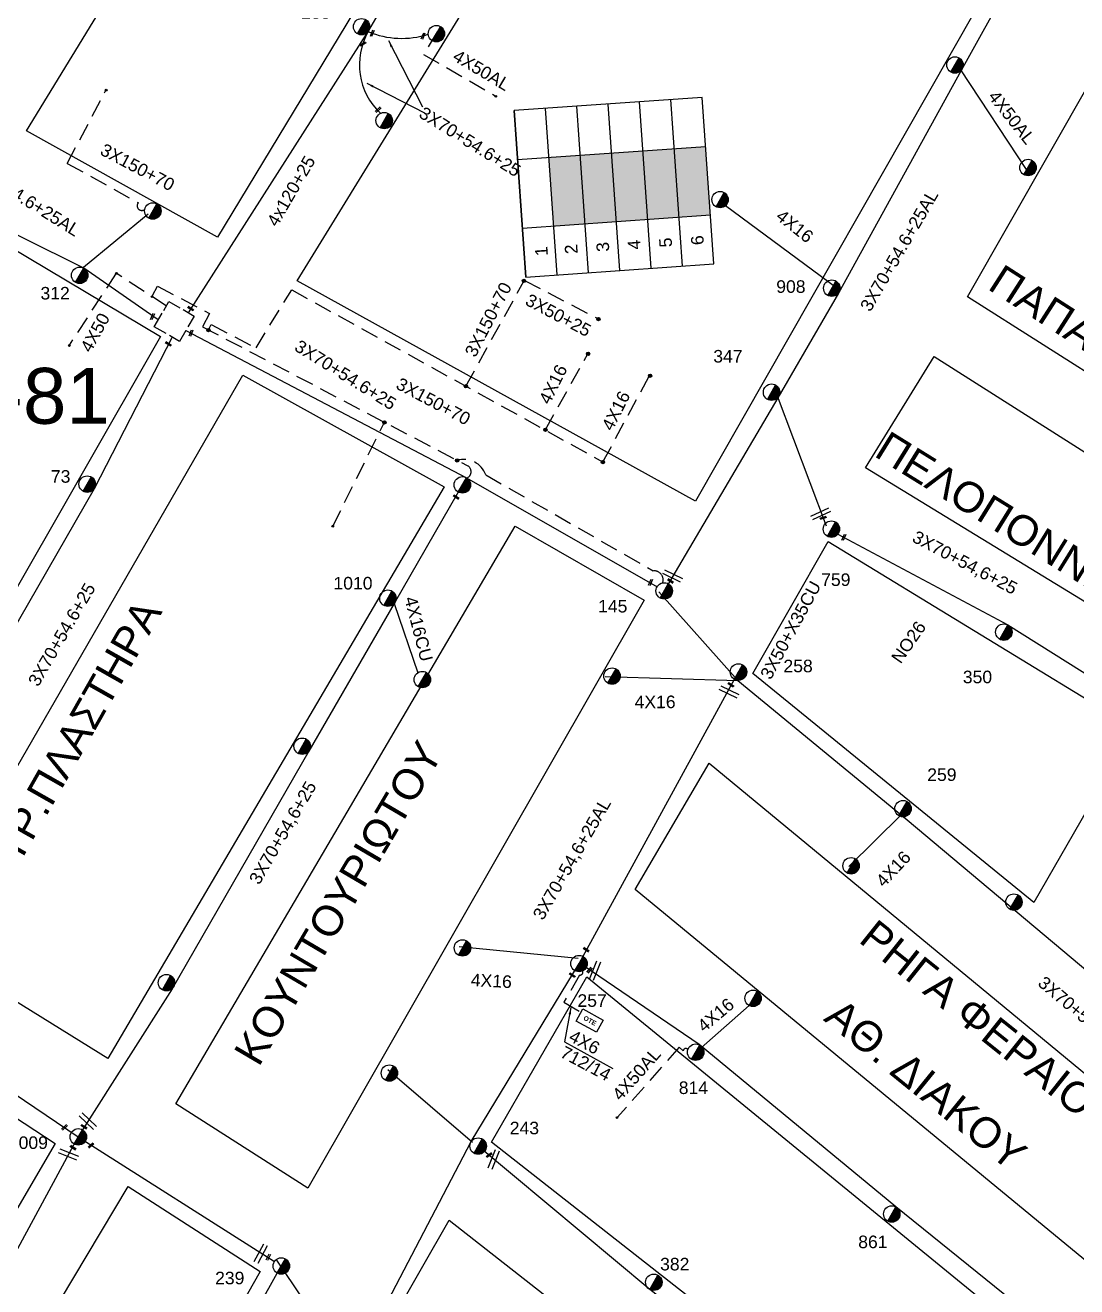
# Model space of a CAD drawing. Header units: millimetres. Extents: x 771 to 3391, y 686 to 1835.
# Drawn here: x 1288.3 to 1439, y 1215.3 to 1396 of the extents above; entities that cross this region are included whole.
import ezdxf
from ezdxf.enums import TextEntityAlignment as Align

# ---------------------------------------------------------------- set-up
doc = ezdxf.new("R2010")
doc.units = ezdxf.units.MM
doc.linetypes.add('DASHED', pattern=[19.05, 12.7, -6.35])
for name, color, linetype in [('Pillar OTE', 7, 'Continuous'), ('Άγνωστα', 7, 'Continuous'), ('Ασφαλειοκιβώτια Χ.Τ 6 αναχωρήσεων', 7, 'Continuous'), ('Γυμνά εναέρια ΧΤ (3Φ)   4x16CU', 7, 'Continuous'), ('Γυμνά εναέρια ΧΤ (3Φ)   4x50CU', 7, 'Continuous'), ('Γυμνά εναέρια ΧΤ και ΦΟΠ (3Φ)   4x50+16AL', 7, 'Continuous'), ('Εναέρια παροχή ΧΤ 4x16', 7, 'SYN_LINE'), ('Επιγραφές - Σχήματα', 7, 'Continuous'), ('Καλωδια Χ.Τ. 3x50+35', 7, 'Continuous'), ('Καλώδια ΧΤ   3x150+70AL', 7, 'DASHED'), ('Καλώδια ΧΤ   3x150AL+50CU', 7, 'DASHED'), ('Μηχανική τομή', 7, 'Continuous'), ('Περίπτερο', 7, 'Continuous'), ('Στύλος ΦΜ', 7, 'Continuous'), ('Στύλος ΦΜ @ 1', 7, 'Continuous'), ('Συνδέσεις', 7, 'Continuous'), ('Συνεστραμμένα ΧΤ   3x70+54.6+25 AL', 7, 'SYN_LINE'), ('Συνεστραμμένα ΧΤ   4x120+25 AL', 7, 'SYN_LINE'), ('Τομή', 7, 'Continuous'), ('Υπόβαθρο ΔΕΗ', 7, 'Continuous'), ('Υπόγεια καλώδια Παροχών ΧΤ   4x16AL', 7, 'DASHED'), ('Υπόγεια καλώδια Παροχών ΧΤ   4x50AL', 7, 'DASHED'), ('Υπόγεια καλώδια Παροχών ΧΤ   4x6', 7, 'DASHED')]:
    doc.layers.add(name, color=color, linetype=linetype)
doc.styles.add('arial', font='ARIAL.TTF')
doc.styles.get("Standard").update_dxf_attribs({"font": 'ARIAL.TTF'})
doc.linetypes.add('SYN_LINE', pattern='A,0.5,-0.0001,["/\\/\\/\\/",Standard,S=0.1,R=0,X=0,Y=-0.05],-0.25', length=0.7501)
doc.dimstyles.new('ISO-25', dxfattribs={"dimtxt": 2.5, "dimasz": 2.5, "dimexe": 1.25, "dimexo": 0.625, "dimtad": 1, "dimtxsty": 'Standard', "dimcen": 2.5, "dimadec": 0, "dimazin": 0, "dimtfac": 1, "dimtmove": 0, "dimatfit": 3, "dimfxl": 1, "dimarcsym": 0})

# ---------------------------------------------------------------- blocks, each defined once
blk = doc.blocks.new('ΑΣΦΑΛΕΙΟΚΙΒΩΤΙΟ ΥΠΟΣΤΑΘΜΟΥ 6 ΑΝΑΧΩΡΗΣΕΩΝ')
at = {"layer": 'Ασφαλειοκιβώτια Χ.Τ 6 αναχωρήσεων', "ltscale": 40}
for p, q in [((-23.91, 27), (23.91, 27)), ((-9.83, 27), (-9.83, -27)), ((9.83, 27), (9.83, -27)), ((-23.91, 18), (23.91, 18)), ((-23.91, 9), (23.91, 9)), ((-23.91, 0), (23.91, 0)), ((-23.91, -9), (23.91, -9)), ((-23.91, -18), (23.91, -18))]:
    blk.add_line(p, q, dxfattribs=at)
at = {"layer": 'Ασφαλειοκιβώτια Χ.Τ 6 αναχωρήσεων'}
blk.add_lwpolyline([(-23.91, -27), (23.91, -27), (23.91, 27), (-23.91, 27)], close=True, dxfattribs=at)
for s, p in [('1', (-18.23, 20.26)), ('2', (-18.23, 11.69)), ('3', (-18.23, 2.62)), ('4', (-18.23, -6.41)), ('5', (-18.23, -15.42)), ('6', (-18.23, -24.55))]:
    blk.add_text(s, height=3.6, dxfattribs=at).set_placement(p)
at = {"layer": 'Ασφαλειοκιβώτια Χ.Τ 6 αναχωρήσεων', "ltscale": 40}
for tag, height, p in [('ΟΝΟΜΑ', 5, (-0.27, 31.68)), ('ΚΕΙΜΕΝΟ 1', 2, (16.95, 22.41)), ('ΚΕΙΜΕΝΟ 2', 2, (16.95, 13.71)), ('ΚΕΙΜΕΝΟ 3', 2, (16.95, 4.31)), ('ΚΕΙΜΕΝΟ 4', 2, (16.95, -4.67)), ('ΚΕΙΜΕΝΟ 5', 2, (16.95, -13.51)), ('ΚΕΙΜΕΝΟ 6', 2, (16.95, -22.43)), ('ΣΧ', 2, (-0.21, -29.21))]:
    blk.add_attdef(tag, text='', height=height, dxfattribs=at).set_placement(p, align=Align.MIDDLE_CENTER)
blk = doc.blocks.new('ΥΠΑΡΧΩΝ ΤΣΙΜΕΝΤΕΝΙΟΣ ΣΤΥΛΟΣ')
at = {"layer": 'Στύλος ΦΜ'}
blk.add_hatch(color=7, dxfattribs=at).paths.add_polyline_path([(-1.29, -2.28, 0.574793), (2.62, 0, 0.268822), (1.3, 2.27)])
at = {"layer": 'Στύλος ΦΜ', "color": 7}
blk.add_line((-1.29, -2.28), (1.3, 2.27), dxfattribs=at)
blk.add_circle((0, 0), 2.62, dxfattribs=at)
at = {"layer": 'Στύλος ΦΜ', "flags": 4}
for tag, p in [('ΑΡΙΘΜΟΣ', (-4.68, 8.05)), ('ΤΥΠΟΣ', (-4.91, 3.03))]:
    blk.add_attdef(tag, p, '', height=4, dxfattribs=at)
blk = doc.blocks.new('ΜΗΧΑΝΙΚΗ ΤΟΜΗ')
at = {"layer": 'Μηχανική τομή', "ltscale": 40}
for p, q in [((-1.89, 0.78), (1.89, 0.78)), ((1.89, 0), (-1.89, 0))]:
    blk.add_line(p, q, dxfattribs=at)
blk = doc.blocks.new('ΤΟΜΗ')
at = {"layer": 'Τομή', "ltscale": 40}
for p, q in [((-5.68, 0), (5.68, 0)), ((5.68, -2.33), (-5.68, -2.33))]:
    blk.add_line(p, q, dxfattribs=at)
blk = doc.blocks.new('PILLAR YPOSTATHMOU')
at = {"layer": 'Περίπτερο', "ltscale": 40}
for points in [[(540.43, 2525.12), (540.43, 2526.01), (541.51, 2526.01)], [(541.82, 2526.01), (542.91, 2526.01), (542.91, 2524.95)], [(541.59, 2523.53), (540.43, 2523.53), (540.43, 2524.86)], [(542.91, 2524.59), (542.91, 2523.53), (541.92, 2523.53)]]:
    blk.add_lwpolyline(points, dxfattribs=at)
blk = doc.blocks.new('_ΣΥΝΔΕΣΗ')
at = {"layer": 'Συνδέσεις', "linetype": 'SYN_LINE', "ltscale": 40}
blk.add_hatch(color=256, dxfattribs=at).paths.add_polyline_path([(0.5, -0.01, 1), (-0.5, -0.01, 1)])
at = {"layer": 'Συνδέσεις'}
blk.add_circle((0, -0.01), 0.5, dxfattribs=at)
blk = doc.blocks.new('PILLAR ΟΤΕ')
at = {"layer": 'Pillar OTE', "ltscale": 40}
blk.add_lwpolyline([(-3.31, 2.02), (3.39, 2.02), (3.39, -1.99), (-3.31, -1.99)], close=True, dxfattribs=at)
at = {"layer": 'Pillar OTE', "insert": (-1.81, 0.71), "char_height": 1.3575, "width": 109.961, "attachment_point": 1}
blk.add_mtext('{\\fArial|b1|i0|c161|p34;OTE}', dxfattribs=at)

msp = doc.modelspace()

# ---------------------------------------------------------------- hatches: boundary and pattern name
at = {"layer": 'Άγνωστα'}
for color, points in [(27, [(1367.86101, 1377.36296), (1363.37211, 1377.04706), (1364.06198, 1367.24404), (1368.55088, 1367.55994)]), (30, [(1372.3499, 1377.67885), (1367.86101, 1377.36296), (1368.55088, 1367.55994), (1373.03977, 1367.87584)]), (2, [(1376.8388, 1377.99475), (1372.3499, 1377.67885), (1373.03977, 1367.87584), (1377.52867, 1368.19173)]), (151, [(1381.3277, 1378.31065), (1376.8388, 1377.99475), (1377.52867, 1368.19173), (1382.01757, 1368.50763)]), (1, [(1385.8166, 1378.62655), (1381.3277, 1378.31065), (1382.01757, 1368.50763), (1386.50647, 1368.82353)])]:
    msp.add_hatch(color=color, dxfattribs=at).paths.add_polyline_path(points)

# ---------------------------------------------------------------- linework, layer by layer
at = {"layer": 'Άγνωστα', "color": 30}
for points in [[(1296.66236, 1361.30669), (1305.92816, 1368.99231)], [(1305.92816, 1368.99231), (1305.92816, 1368.99231)], [(1352.40493, 1235.91601), (1340.30458, 1246.32795)]]:
    msp.add_lwpolyline(points, dxfattribs=at)
at = {"layer": 'Άγνωστα', "color": 6}
msp.add_lwpolyline([(1396.04552, 1342.87528), (1403.10413, 1324.26159)], dxfattribs=at)
at = {"layer": 'Άγνωστα', "color": 27, "linetype": 'DASHED', "ltscale": 0.2}
msp.add_lwpolyline([(1332.39706, 1324.21961), (1339.81174, 1339.1204)], dxfattribs=at)
at = {"layer": 'Γυμνά εναέρια ΧΤ (3Φ)   4x16CU', "color": 1}
msp.add_lwpolyline([(1341.17772, 1313.12657), (1344.56171, 1303.21915)], dxfattribs=at)
at = {"layer": 'Γυμνά εναέρια ΧΤ (3Φ)   4x50CU', "color": 6, "ltscale": 0.2}
msp.add_lwpolyline([(1431.86417, 1375.16688), (1422.37486, 1389.57669)], dxfattribs=at)
at = {"layer": 'Εναέρια παροχή ΧΤ 4x16', "color": 6, "ltscale": 20}
msp.add_lwpolyline([(1404.61415, 1358.31895), (1388.66637, 1370.12462)], dxfattribs=at)
at = {"layer": 'Εναέρια παροχή ΧΤ 4x16', "color": 27, "ltscale": 20}
for points in [[(1371.41697, 1302.67023), (1390.43795, 1302.09962)], [(1406.32333, 1275.49029), (1413.82192, 1282.85382)]]:
    msp.add_lwpolyline(points, dxfattribs=at)
at = {"layer": 'Εναέρια παροχή ΧΤ 4x16', "color": 30, "ltscale": 20}
msp.add_lwpolyline([(1367.5696, 1262.30498), (1350.5036, 1263.94185)], dxfattribs=at)
at = {"layer": 'Εναέρια παροχή ΧΤ 4x16', "color": 6, "linetype": 'SYN_LINE', "ltscale": 8}
msp.add_lwpolyline([(1385.17173, 1249.51575), (1392.03346, 1255.5614)], dxfattribs=at)
at = {"layer": 'Καλωδια Χ.Τ. 3x50+35', "color": 27, "linetype": 'DASHED', "ltscale": 0.2}
msp.add_lwpolyline([(1359.84391, 1359.43555), (1370.49679, 1353.88878)], dxfattribs=at)
at = {"layer": 'Καλώδια ΧΤ   3x150+70AL', "color": 30, "linetype": 'DASHED', "ltscale": 0.2}
msp.add_lwpolyline([(1294.36658, 1376.20286), (1294.36658, 1376.20286), (1299.89421, 1386.6769)], dxfattribs=at)
msp.add_lwpolyline([(1294.36658, 1376.20286), (1304.54123, 1370.54488, 0.943393805), (1305.45833, 1369.62019)], format="xyb", dxfattribs=at)
at = {"layer": 'Καλώδια ΧΤ   3x150+70AL', "color": 27, "linetype": 'DASHED', "ltscale": 0.2}
for points in [[(1351.46852, 1344.27674), (1359.7711, 1359.30377)], [(1314.58843, 1352.35057), (1314.99131, 1353.11929), (1321.40382, 1349.75579), (1326.51678, 1358.07216), (1371.13843, 1333.40157)]]:
    msp.add_lwpolyline(points, dxfattribs=at)
for points in [[(1306.57957, 1357.26135), (1307.28372, 1358.60382), (1314.72056, 1354.70303), (1313.72437, 1352.80379), (1351.65174, 1332.91006, -0.644003868), (1351.63206, 1331.12098)], [(1350.22087, 1333.66058, -0.398678095), (1354.32264, 1331.56022), (1378.32484, 1317.8258, -0.540286839), (1379.66183, 1316.10738)]]:
    msp.add_lwpolyline(points, format="xyb", dxfattribs=at)
at = {"layer": 'Καλώδια ΧΤ   3x150AL+50CU', "color": 27, "linetype": 'DASHED', "ltscale": 0.2}
msp.add_lwpolyline([(1308.54285, 1355.77528), (1301.37078, 1360.46535)], dxfattribs=at)
at = {"layer": 'Συνεστραμμένα ΧΤ   3x70+54.6+25 AL', "color": 6, "linetype": 'SYN_LINE', "ltscale": 20}
for points in [[(1454.96605, 1448.66167), (1436.42599, 1414.71838), (1422.4185, 1389.51042), (1404.83687, 1357.60354), (1396.14003, 1342.62607), (1379.88647, 1314.9495)], [(1539.34471, 1122.06235), (1504.6048, 1151.885), (1488.79045, 1164.73039), (1474.39382, 1176.5496), (1444.05599, 1201.69485), (1413.07037, 1226.71235), (1384.87811, 1249.97666), (1368.27842, 1261.31123)]]:
    msp.add_lwpolyline(points, dxfattribs=at)
at = {"layer": 'Συνεστραμμένα ΧΤ   3x70+54.6+25 AL', "color": 30, "linetype": 'SYN_LINE', "ltscale": 20}
for points in [[(1307.3837, 1353.77755), (1296.72508, 1361.1824), (1270.2593, 1374.31085), (1270.2593, 1374.31085)], [(1404.76886, 1323.07987), (1429.12861, 1310.06883), (1457.34023, 1292.37464)], [(1290.90734, 1158.91564), (1313.62613, 1197.81825), (1324.44272, 1217.21271)]]:
    msp.add_lwpolyline(points, dxfattribs=at)
at = {"layer": 'Συνεστραμμένα ΧΤ   3x70+54.6+25 AL', "color": 1, "linetype": 'SYN_LINE', "ltscale": 20}
for points in [[(1311.34354, 1352.25319), (1351.55067, 1331.16368), (1378.86196, 1315.53574)], [(1350.38407, 1329.11732), (1341.17772, 1313.12657), (1328.96231, 1291.99761), (1309.36931, 1257.9647), (1296.52349, 1237.76166)]]:
    msp.add_lwpolyline(points, dxfattribs=at)
at = {"layer": 'Συνεστραμμένα ΧΤ   3x70+54.6+25 AL', "color": 2, "linetype": 'SYN_LINE', "ltscale": 20}
for points in [[(1309.38375, 1351.31842), (1298.18915, 1329.58427), (1284.73153, 1306.10912), (1272.74264, 1284.38188), (1266.13885, 1272.57413), (1258.56093, 1261.19532)], [(1538.92077, 1090.36335), (1526.55307, 1097.82011), (1494.41667, 1123.32276), (1478.13384, 1136.31862), (1457.17214, 1152.70294), (1429.80198, 1173.92863), (1418.29113, 1182.85534), (1399.76184, 1197.78582), (1377.81385, 1214.88664), (1353.22694, 1235.4168)]]:
    msp.add_lwpolyline(points, dxfattribs=at)
at = {"layer": 'Συνεστραμμένα ΧΤ   3x70+54.6+25 AL', "color": 27, "ltscale": 20}
msp.add_lwpolyline([(1379.09188, 1314.81646), (1390.43795, 1302.09962), (1414.69711, 1282.1335), (1440.8809, 1260.20606), (1467.84238, 1238.3193), (1490.25917, 1218.99063)], dxfattribs=at)
at = {"layer": 'Συνεστραμμένα ΧΤ   3x70+54.6+25 AL', "color": 30, "ltscale": 20}
for points in [[(1367.68649, 1261.56523), (1390.52515, 1303.33889)], [(1334.68852, 1202.51106), (1352.23735, 1236.06021), (1367.68649, 1261.56523)], [(1324.25743, 1219.23487), (1335.05154, 1203.226)]]:
    msp.add_lwpolyline(points, dxfattribs=at)
at = {"layer": 'Συνεστραμμένα ΧΤ   3x70+54.6+25 AL', "color": 62, "ltscale": 20}
msp.add_lwpolyline([(1258.23171, 1260.07531), (1278.86944, 1248.25454), (1295.94019, 1236.73848), (1324.03002, 1218.86934)], dxfattribs=at)
at = {"layer": 'Συνεστραμμένα ΧΤ   3x70+54.6+25 AL', "color": 6, "ltscale": 20}
msp.add_lwpolyline([(1262.43099, 1180.83289), (1274.92941, 1200.64414), (1284.67928, 1216.09151), (1295.94019, 1236.73848)], dxfattribs=at)
at = {"layer": 'Συνεστραμμένα ΧΤ   3x70+54.6+25 AL', "color": 151, "linetype": 'SYN_LINE', "ltscale": 15}
msp.add_arc((1345.77771, 1390.32933), 9.56367, 150.3000981, 226.7145165, dxfattribs=at)
at = {"layer": 'Συνεστραμμένα ΧΤ   3x70+54.6+25 AL', "color": 151, "linetype": 'SYN_LINE', "ltscale": 8}
msp.add_arc((1342.28301, 1406.6601), 12.55168, 247.4540809, 287.5684108, dxfattribs=at)
at = {"layer": 'Συνεστραμμένα ΧΤ   4x120+25 AL', "color": 151, "linetype": 'SYN_LINE', "ltscale": 20}
msp.add_lwpolyline([(1311.75004, 1354.78974), (1337.56271, 1395.21227), (1354.27645, 1423.92213), (1372.43425, 1453.44909)], dxfattribs=at)
at = {"layer": 'Υπόβαθρο ΔΕΗ'}
for points in [[(1288.51642, 1380.84675), (1335.74574, 1458.09799), (1362.55137, 1442.76817), (1315.85963, 1365.64158), (1288.51642, 1380.84675)], [(1327.30925, 1359.36115), (1374.34609, 1435.86794), (1427.79181, 1403.9901), (1384.38588, 1327.8044), (1327.30925, 1359.36115)], [(1423.35547, 1357.0829), (1464.74883, 1429.67308), (1504.39598, 1395.76587), (1466.70158, 1329.58307), (1423.35547, 1357.0829)], [(1234.40705, 1289.60886), (1280.67544, 1367.46757), (1307.71666, 1351.39503), (1262.21779, 1271.90005), (1234.40705, 1289.60886)], [(1418.563, 1348.53356), (1462.11863, 1320.86454), (1452.66081, 1305.7437), (1408.71065, 1332.57409), (1418.563, 1348.53356)], [(1272.80902, 1264.90301), (1319.5031, 1345.84088), (1348.37161, 1329.8826), (1300.17118, 1247.9515), (1272.80902, 1264.90301)], [(1309.93241, 1241.48181), (1358.53494, 1324.23573), (1377.01643, 1313.63817), (1328.81922, 1229.3724), (1309.93241, 1241.48181)], [(1392.58465, 1303.11952), (1403.37964, 1322.01448), (1447.21294, 1295.2982), (1432.81942, 1270.32494), (1392.58465, 1303.11952)], [(1375.73678, 1272.18351), (1386.31243, 1290.25497), (1485.15117, 1208.67263), (1475.53864, 1189.92694), (1375.73678, 1272.18351)], [(1355.12228, 1235.98215), (1368.78759, 1259.68933), (1539.36559, 1120.27201), (1526.91743, 1101.25407), (1355.12228, 1235.98215)], [(1241.06664, 1210.28057), (1265.80397, 1253.35999), (1292.64112, 1235.77728), (1266.58316, 1191.2627), (1241.06664, 1210.28057)], [(1365.60446, 1250.36747), (1372.50235, 1246.54445)], [(1275.73252, 1183.90441), (1303.08829, 1229.63384), (1322.01113, 1217.46259), (1294.83329, 1169.54663), (1275.73252, 1183.90441)], [(1336.78751, 1203.38113), (1349.07532, 1224.82703), (1520.17498, 1090.725), (1507.89344, 1071.48142), (1336.78751, 1203.38113)]]:
    msp.add_lwpolyline(points, dxfattribs=at)
at = {"layer": 'Υπόγεια καλώδια Παροχών ΧΤ   4x16AL', "color": 27, "linetype": 'DASHED', "ltscale": 0.2}
for points in [[(1362.82783, 1337.99636), (1368.93582, 1348.9012)], [(1371.10569, 1333.41967), (1377.79879, 1345.86302)]]:
    msp.add_lwpolyline(points, dxfattribs=at)
at = {"layer": 'Υπόγεια καλώδια Παροχών ΧΤ   4x50AL', "color": 151, "ltscale": 0.2}
msp.add_lwpolyline([(1347.36008, 1395.05698), (1345.3986, 1391.81392), (1355.75431, 1385.8367)], dxfattribs=at)
at = {"layer": 'Υπόγεια καλώδια Παροχών ΧΤ   4x50AL', "color": 27, "linetype": 'DASHED', "ltscale": 0.2}
msp.add_lwpolyline([(1301.37078, 1360.46535), (1294.61809, 1350.13911)], dxfattribs=at)
at = {"layer": 'Υπόγεια καλώδια Παροχών ΧΤ   4x50AL', "color": 6, "ltscale": 0.2}
msp.add_lwpolyline([(1383.27007, 1249.23798, 0.727491122), (1382.61506, 1249.06098), (1382.04386, 1249.56725), (1373.12148, 1239.50057)], format="xyb", dxfattribs=at)
at = {"layer": 'Υπόγεια καλώδια Παροχών ΧΤ   4x6', "color": 30, "linetype": 'DASHED', "ltscale": 0.2}
msp.add_lwpolyline([(1368.03641, 1260.68622, -0.791620083), (1367.76298, 1259.9142), (1365.51569, 1256.01552), (1367.91218, 1254.63413)], format="xyb", dxfattribs=at)

# ---------------------------------------------------------------- block references
at = {"xscale": 1.688462627681923, "yscale": 1.688462627681923, "zscale": 1.688462627681923, "rotation": 329.8761569046726}
msp.add_blockref('PILLAR YPOSTATHMOU', (-1620.84568, -1874.66752), dxfattribs=at)
at = {"layer": 'Pillar OTE', "xscale": 0.4999999999999999, "yscale": 0.4999999999999999, "zscale": 0.4999999999999999, "rotation": 331.2929967581192}
msp.add_blockref('PILLAR ΟΤΕ', (1369.1787, 1253.4088), dxfattribs=at)
at = {"layer": 'Ασφαλειοκιβώτια Χ.Τ 6 αναχωρήσεων', "xscale": 0.5, "yscale": 0.5, "zscale": 0.5, "rotation": 94.02544735625288}
msp.add_blockref('ΑΣΦΑΛΕΙΟΚΙΒΩΤΙΟ ΥΠΟΣΤΑΘΜΟΥ 6 ΑΝΑΧΩΡΗΣΕΩΝ', (1372.69484, 1372.77734), dxfattribs=at)
at = {"layer": 'Μηχανική τομή'}
for p, xscale, yscale, zscale, rotation in [((1338.13862, 1394.81014), 0.249999999999919, 0.249999999999919, 0.249999999999919, 68.45138536945211), ((1336.75947, 1393.22353), 0.249999999999919, 0.249999999999919, 0.249999999999919, 28.04128980307869), ((1345.42957, 1394.39845), 0.249999999999919, 0.249999999999919, 0.249999999999919, 68.45138536945211), ((1338.9698, 1383.81666), 0.249999999999919, 0.249999999999919, 0.249999999999919, 43.68851158601046), ((1311.98501, 1355.30537), 0.25, 0.25, 0.25, 327.7252172787099), ((1306.66035, 1354.21063), 0.249999999999919, 0.249999999999919, 0.249999999999919, 68.45138536945211), ((1312.17218, 1351.85753), 0.249999999999919, 0.249999999999919, 0.249999999999919, 68.45138536945211), ((1308.79554, 1350.24412), 0.25, 0.25, 0.25, 327.7252172787099), ((1350.02437, 1328.30413), 0.25, 0.25, 0.25, 327.7252172787099), ((1402.7022, 1325.32149), 0.249999999999919, 0.249999999999919, 0.249999999999919, 17.45958860441846), ((1405.70328, 1322.58556), 0.249999999999919, 0.249999999999919, 0.249999999999919, 65.75625438676848), ((1378.00885, 1316.13793), 0.249999999999919, 0.249999999999919, 0.249999999999919, 68.45138536945211), ((1380.72648, 1316.2807), 0.249999999999919, 0.249999999999919, 0.249999999999919, 326.3216353276003), ((1389.39089, 1301.41036), 0.249999999999919, 0.249999999999919, 0.249999999999919, 326.3216353276003), ((1368.65253, 1263.47832), 0.249999999999919, 0.249999999999919, 0.249999999999919, 326.3216353276003), ((1366.66089, 1259.83546), 0.249999999999919, 0.249999999999919, 0.249999999999919, 326.3216353276003), ((1369.25925, 1260.56676), 0.2499999999999681, 0.2499999999999681, 0.2499999999999681, 48.88232952355155), ((1294.02024, 1238.03271), 0.249999999999919, 0.249999999999919, 0.249999999999919, 41.73814602004245), ((1296.70209, 1238.11595), 0.25, 0.25, 0.25, 327.7252172787099), ((1295.13773, 1235.10869), 0.249999999999919, 0.249999999999919, 0.249999999999919, 326.3216353276003), ((1297.81235, 1235.42451), 0.249999999999919, 0.249999999999919, 0.249999999999919, 41.73814602004245), ((1354.86482, 1234.04916), 0.2499999999999681, 0.2499999999999681, 0.2499999999999681, 36.11407878704492), ((1323.25131, 1219.45918), 0.249999999999919, 0.249999999999919, 0.249999999999919, 61.38119819185093)]:
    msp.add_blockref('ΜΗΧΑΝΙΚΗ ΤΟΜΗ', p, dxfattribs=dict(at, xscale=xscale, yscale=yscale, zscale=zscale, rotation=rotation))
at = {"layer": 'Στύλος ΦΜ @ 1', "ltscale": 40}
ref = msp.add_blockref('ΥΠΑΡΧΩΝ ΤΣΙΜΕΝΤΕΝΙΟΣ ΣΤΥΛΟΣ', (1336.52654, 1395.77219), dxfattribs=dict(at, xscale=0.4499999999998181, yscale=0.4499999999998181, zscale=0.4499999999998181))
ref.add_attrib('ΤΥΠΟΣ', '285', (1327.88235, 1396.93539), dxfattribs={"layer": 'Στύλος ΦΜ', "height": 1.8, "flags": 4})
at = {"layer": 'Στύλος ΦΜ @ 1', "ltscale": 40, "xscale": 0.4499999999998181, "yscale": 0.4499999999998181, "zscale": 0.4499999999998181}
for p in [(1347.24656, 1394.77606), (1421.53874, 1390.29347), (1339.76748, 1382.32442), (1432.00944, 1375.60054), (1387.88688, 1371.00754), (1306.61024, 1369.37472), (1350.9651, 1330.14179), (1345.23114, 1302.25013), (1372.40513, 1302.74819), (1328.01538, 1292.69795), (1406.65649, 1275.57083), (1429.98817, 1270.36408), (1350.98095, 1263.80782), (1308.56978, 1258.82951), (1392.61449, 1256.58587), (1340.51025, 1245.87746)]:
    msp.add_blockref('ΥΠΑΡΧΩΝ ΤΣΙΜΕΝΤΕΝΙΟΣ ΣΤΥΛΟΣ', p, dxfattribs=at)
at = {"layer": 'Στύλος ΦΜ @ 1', "ltscale": 40}
ref = msp.add_blockref('ΥΠΑΡΧΩΝ ΤΣΙΜΕΝΤΕΝΙΟΣ ΣΤΥΛΟΣ', (1296.13952, 1360.16052), dxfattribs=dict(at, xscale=0.4499999999998181, yscale=0.4499999999998181, zscale=0.4499999999998181))
ref.add_attrib('ΤΥΠΟΣ', '312', (1290.51931, 1356.69881), dxfattribs={"layer": 'Στύλος ΦΜ', "height": 1.8, "flags": 4})
ref = msp.add_blockref('ΥΠΑΡΧΩΝ ΤΣΙΜΕΝΤΕΝΙΟΣ ΣΤΥΛΟΣ', (1403.89785, 1358.31443), dxfattribs=dict(at, xscale=0.4499999999998181, yscale=0.4499999999998181, zscale=0.4499999999998181))
ref.add_attrib('ΤΥΠΟΣ', '908', (1395.93766, 1357.6497), dxfattribs={"layer": 'Στύλος ΦΜ', "height": 1.8, "flags": 4})
ref = msp.add_blockref('ΥΠΑΡΧΩΝ ΤΣΙΜΕΝΤΕΝΙΟΣ ΣΤΥΛΟΣ', (1395.26596, 1343.41547), dxfattribs=dict(at, xscale=0.4499999999998181, yscale=0.4499999999998181, zscale=0.4499999999998181))
ref.add_attrib('ΤΥΠΟΣ', '347', (1386.91298, 1347.67072), dxfattribs={"layer": 'Στύλος ΦΜ', "height": 1.8, "flags": 4})
ref = msp.add_blockref('ΥΠΑΡΧΩΝ ΤΣΙΜΕΝΤΕΝΙΟΣ ΣΤΥΛΟΣ', (1297.21451, 1330.24549), dxfattribs=dict(at, xscale=0.4499999999998181, yscale=0.4499999999998181, zscale=0.4499999999998181))
ref.add_attrib('ΤΥΠΟΣ', '73', (1292.01313, 1330.45069), dxfattribs={"layer": 'Στύλος ΦΜ', "height": 1.8, "flags": 4})
ref = msp.add_blockref('ΥΠΑΡΧΩΝ ΤΣΙΜΕΝΤΕΝΙΟΣ ΣΤΥΛΟΣ', (1403.83825, 1323.80174), dxfattribs=dict(at, xscale=0.4499999999998181, yscale=0.4499999999998181, zscale=0.4499999999998181))
ref.add_attrib('ΤΥΠΟΣ', '759', (1402.371, 1315.65598), dxfattribs={"layer": 'Στύλος ΦΜ', "height": 1.8, "flags": 4})
ref = msp.add_blockref('ΥΠΑΡΧΩΝ ΤΣΙΜΕΝΤΕΝΙΟΣ ΣΤΥΛΟΣ', (1340.2973, 1313.90886), dxfattribs=dict(at, xscale=0.4499999999998181, yscale=0.4499999999998181, zscale=0.4499999999998181))
ref.add_attrib('ΤΥΠΟΣ', '1010', (1332.49753, 1315.15491), dxfattribs={"layer": 'Στύλος ΦΜ', "height": 1.8, "flags": 4})
ref = msp.add_blockref('ΥΠΑΡΧΩΝ ΤΣΙΜΕΝΤΕΝΙΟΣ ΣΤΥΛΟΣ', (1379.8842, 1314.95079), dxfattribs=dict(at, xscale=0.4499999999998181, yscale=0.4499999999998181, zscale=0.4499999999998181))
ref.add_attrib('ΤΥΠΟΣ', '145', (1370.414, 1311.85974), dxfattribs={"layer": 'Στύλος ΦΜ', "height": 1.8, "flags": 4})
ref = msp.add_blockref('ΥΠΑΡΧΩΝ ΤΣΙΜΕΝΤΕΝΙΟΣ ΣΤΥΛΟΣ', (1428.54305, 1309.04695), dxfattribs=dict(at, xscale=0.4499999999998181, yscale=0.4499999999998181, zscale=0.4499999999998181))
ref.add_attrib('ΤΥΠΟΣ', '350', (1422.66907, 1301.72608), dxfattribs={"layer": 'Στύλος ΦΜ', "height": 1.8, "flags": 4})
ref = msp.add_blockref('ΥΠΑΡΧΩΝ ΤΣΙΜΕΝΤΕΝΙΟΣ ΣΤΥΛΟΣ', (1390.52289, 1303.34018), dxfattribs=dict(at, xscale=0.4499999999998181, yscale=0.4499999999998181, zscale=0.4499999999998181))
ref.add_attrib('ΤΥΠΟΣ', '258', (1396.96773, 1303.29271), dxfattribs={"layer": 'Στύλος ΦΜ', "height": 1.8, "flags": 4})
ref = msp.add_blockref('ΥΠΑΡΧΩΝ ΤΣΙΜΕΝΤΕΝΙΟΣ ΣΤΥΛΟΣ', (1414.10277, 1283.75287), dxfattribs=dict(at, xscale=0.4499999999998181, yscale=0.4499999999998181, zscale=0.4499999999998181))
ref.add_attrib('ΤΥΠΟΣ', '259', (1417.57128, 1287.72836), dxfattribs={"layer": 'Στύλος ΦΜ', "height": 1.8, "flags": 4})
ref = msp.add_blockref('ΥΠΑΡΧΩΝ ΤΣΙΜΕΝΤΕΝΙΟΣ ΣΤΥΛΟΣ', (1367.68423, 1261.56652), dxfattribs=dict(at, xscale=0.4499999999998181, yscale=0.4499999999998181, zscale=0.4499999999998181))
ref.add_attrib('ΤΥΠΟΣ', '257', (1367.45276, 1255.36783), dxfattribs={"layer": 'Στύλος ΦΜ', "height": 1.8, "flags": 4})
ref = msp.add_blockref('ΥΠΑΡΧΩΝ ΤΣΙΜΕΝΤΕΝΙΟΣ ΣΤΥΛΟΣ', (1384.38751, 1248.86585), dxfattribs=dict(at, xscale=0.4499999999998181, yscale=0.4499999999998181, zscale=0.4499999999998181))
ref.add_attrib('ΤΥΠΟΣ', '814', (1381.96828, 1242.87777), dxfattribs={"layer": 'Στύλος ΦΜ', "height": 1.8, "flags": 4})
ref = msp.add_blockref('ΥΠΑΡΧΩΝ ΤΣΙΜΕΝΤΕΝΙΟΣ ΣΤΥΛΟΣ', (1353.22468, 1235.41809), dxfattribs=dict(at, xscale=0.4499999999998181, yscale=0.4499999999998181, zscale=0.4499999999998181))
ref.add_attrib('ΤΥΠΟΣ', '243', (1357.75738, 1237.10882), dxfattribs={"layer": 'Στύλος ΦΜ', "height": 1.8, "flags": 4})
ref = msp.add_blockref('ΥΠΑΡΧΩΝ ΤΣΙΜΕΝΤΕΝΙΟΣ ΣΤΥΛΟΣ', (1295.93793, 1236.73977), dxfattribs=dict(at, xscale=0.4499999999998181, yscale=0.4499999999998181, zscale=0.4499999999998181))
ref.add_attrib('ΤΥΠΟΣ', '1009', (1285.99148, 1235.01066), dxfattribs={"layer": 'Στύλος ΦΜ', "height": 1.8, "flags": 4})
ref = msp.add_blockref('ΥΠΑΡΧΩΝ ΤΣΙΜΕΝΤΕΝΙΟΣ ΣΤΥΛΟΣ', (1412.48481, 1225.69046), dxfattribs=dict(at, xscale=0.4499999999998181, yscale=0.4499999999998181, zscale=0.4499999999998181))
ref.add_attrib('ΤΥΠΟΣ', '861', (1407.67997, 1220.79747), dxfattribs={"layer": 'Στύλος ΦΜ', "height": 1.8, "flags": 4})
ref = msp.add_blockref('ΥΠΑΡΧΩΝ ΤΣΙΜΕΝΤΕΝΙΟΣ ΣΤΥΛΟΣ', (1325.02376, 1218.23718), dxfattribs=dict(at, xscale=0.4499999999998181, yscale=0.4499999999998181, zscale=0.4499999999998181))
ref.add_attrib('ΤΥΠΟΣ', '239', (1315.54047, 1215.61785), dxfattribs={"layer": 'Στύλος ΦΜ', "height": 1.8, "flags": 4})
ref = msp.add_blockref('ΥΠΑΡΧΩΝ ΤΣΙΜΕΝΤΕΝΙΟΣ ΣΤΥΛΟΣ', (1378.39488, 1215.91111), dxfattribs=dict(at, xscale=0.4499999999998181, yscale=0.4499999999998181, zscale=0.4499999999998181))
ref.add_attrib('ΤΥΠΟΣ', '382', (1379.29754, 1217.61173), dxfattribs={"layer": 'Στύλος ΦΜ', "height": 1.8, "flags": 4})
at = {"layer": 'Συνδέσεις'}
for p, xscale, yscale, zscale in [((1299.93351, 1386.68978), 0.25, 0.25, 0.25), ((1355.74748, 1385.80085), 0.25, 0.25, 0.25), ((1301.41269, 1360.43794), 0.25, 0.25, 0.25), ((1359.77521, 1359.3617), 0.4777242751394019, 0.4777242751394019, 0.4777242751394019), ((1306.50417, 1357.10524), 0.25, 0.25, 0.25), ((1370.4576, 1353.8919), 0.4777242751394019, 0.4777242751394019, 0.4777242751394019), ((1314.57425, 1352.32208), 0.4777242751394019, 0.4777242751394019, 0.4777242751394019), ((1294.66, 1350.1117), 0.25, 0.25, 0.25), ((1368.965, 1348.91935), 0.4777242751394019, 0.4777242751394019, 0.4777242751394019), ((1377.85336, 1345.77843), 0.4777242751394019, 0.4777242751394019, 0.4777242751394019), ((1351.46852, 1344.27674), 0.4777242751394019, 0.4777242751394019, 0.4777242751394019), ((1339.79757, 1339.0919), 0.4777242751394019, 0.4777242751394019, 0.4777242751394019), ((1362.85684, 1338.03999), 0.4777242751394019, 0.4777242751394019, 0.4777242751394019), ((1350.22087, 1333.66058), 0.4777242751394019, 0.4777242751394019, 0.4777242751394019), ((1371.10569, 1333.41967), 0.4777242751394019, 0.4777242751394019, 0.4777242751394019), ((1332.39591, 1324.2173), 0.25, 0.25, 0.25), ((1373.12148, 1239.50057), 0.25, 0.25, 0.25)]:
    msp.add_blockref('_ΣΥΝΔΕΣΗ', p, dxfattribs=dict(at, xscale=xscale, yscale=yscale, zscale=zscale))
at = {"layer": 'Τομή'}
for p, xscale, yscale, zscale, rotation in [((1402.19908, 1326.24444), 0.25, 0.25, 0.25, 24.61074418531748), ((1381.20356, 1317.35738), 0.25, 0.25, 0.25, 334.6679944973969), ((1389.28349, 1300.73426), 0.25, 0.25, 0.25, 334.6679944973969), ((1370.24941, 1260.44591), 0.2499999999998873, 0.2499999999998873, 0.2499999999998873, 248.1909067709115), ((1297.51112, 1239.21106), 0.2499999999998873, 0.2499999999998873, 0.2499999999998873, 316.3818135418195), ((1294.41212, 1233.93674), 0.2499999999998873, 0.2499999999998873, 0.2499999999998873, 158.2658106531634), ((1355.7207, 1233.39255), 0.2499999999998873, 0.2499999999998873, 0.2499999999998873, 248.1909067709115), ((1322.33339, 1219.86794), 0.2500000000000557, 0.2500000000000557, 0.2500000000000557, 241.5048141844675)]:
    msp.add_blockref('ΤΟΜΗ', p, dxfattribs=dict(at, xscale=xscale, yscale=yscale, zscale=zscale, rotation=rotation))

# ---------------------------------------------------------------- texts
at = {"ltscale": 40, "char_height": 4, "width": 64.8866414, "attachment_point": 1, "style": 'arial'}
for s, insert, rotation in [('{\\H1.083x;ΠAΠAΔIAMANTH}', (1428.39904, 1361.9153), 327.2916944), ('{\\H1.083x;ΠΕΛΟΠΟΝΝΗΣΟΥ}', (1412.07537, 1338.02448), 328.2347521), ('{\\H1.083x;ΣTP.ΠΛAΣTHPA}', (1281.82961, 1274.59105), 60.4197634), ('{\\H1.083x;KOYNTOYPIΩTOY}', (1318.05374, 1248.82851), 59.5270603), ('{\\H1.083x;ΡΗΓΑ ΦΕΡΑΙΟΥ}', (1410.28211, 1268.13529), 321.3606048), ('{\\H1.083x;ΑΘ. ΔΙΑΚΟΥ}', (1405.31352, 1256.86052), 320.9066993)]:
    msp.add_mtext(s, dxfattribs=dict(at, insert=insert, rotation=rotation))
at = {"layer": 'Άγνωστα', "color": 7, "char_height": 1.8, "attachment_point": 1}
for s, insert, rotation in [('3X70+54.6+25', (1345.5402, 1384.43141), 328.042606), ('3X150+70', (1299.7559, 1379.14378), 332.0897021), ('3X150+70', (1351.22515, 1349.12119), 62.7527406), ('3X50+25', (1360.66233, 1357.62139), 332.0897021), ('4X50', (1296.13267, 1349.82466), 61.2703219), ('3X70+54.6+25', (1327.70506, 1351.03423), 328.042606), ('3X150+70', (1342.1376, 1345.60648), 332.0897021), ('3X70+54,6+25', (1416.10643, 1323.68539), 332.0897021), ('3X70+54.6+25', (1288.64013, 1302.02846), 59.8533125), ('3X50+X35CU', (1393.54992, 1302.9628), 61.7845988), ('NO26', (1412.28014, 1305.42754), 55.2809955), ('3X70+54,6+25', (1320.29746, 1273.63923), 59.8533125)]:
    msp.add_mtext_dynamic_manual_height_columns(s, width=1.8, gutter_width=12.5, heights=[0.04535], dxfattribs=dict(at, insert=insert, rotation=rotation))
at = {"layer": 'Γυμνά εναέρια ΧΤ (3Φ)   4x16CU', "color": 7, "insert": (1344.38297, 1314.33275), "char_height": 1.8, "attachment_point": 1, "rotation": 284.5676691}
msp.add_mtext_dynamic_manual_height_columns('4X16CU', width=1.8, gutter_width=12.5, heights=[0.04535], dxfattribs=at)
at = {"layer": 'Γυμνά εναέρια ΧΤ και ΦΟΠ (3Φ)   4x50+16AL', "color": 7, "insert": (1322.84768, 1367.88903), "char_height": 1.8, "attachment_point": 1, "rotation": 59.8533125}
msp.add_mtext_dynamic_manual_height_columns('4x120+25', width=1.8, gutter_width=12.5, heights=[0.04535], dxfattribs=at)
at = {"layer": 'Εναέρια παροχή ΧΤ 4x16', "color": 7, "char_height": 1.8, "attachment_point": 1}
for insert, rotation in [((1396.86385, 1369.74055), 321.4759789), ((1361.83692, 1342.33584), 63.3641877), ((1370.8375, 1338.54368), 63.3641877), ((1375.64071, 1299.94335), 0.1363679), ((1410.0373, 1273.60607), 46.8187923), ((1352.23239, 1260.14168), 357.1333617), ((1384.43673, 1252.99856), 40.1558002)]:
    msp.add_mtext_dynamic_manual_height_columns('4X16', width=1.8, gutter_width=12.5, heights=[0.04535], dxfattribs=dict(at, insert=insert, rotation=rotation))
at = {"layer": 'Συνεστραμμένα ΧΤ   3x70+54.6+25 AL', "color": 7, "char_height": 1.8, "attachment_point": 1}
for s, insert, rotation in [('3X70+54.6+25AL', (1279.79891, 1377.52704), 328.042606), ('3X70+54.6+25AL', (1407.85279, 1355.72505), 59.8533125), ('3X70+54,6+25AL', (1360.95611, 1268.55365), 59.8533125), ('3X70+54,6+25AL', (1434.44132, 1259.91006), 319.827731)]:
    msp.add_mtext_dynamic_manual_height_columns(s, width=1.8, gutter_width=12.5, heights=[0.04535], dxfattribs=dict(at, insert=insert, rotation=rotation))
at = {"layer": 'Συνεστραμμένα ΧΤ   3x70+54.6+25 AL', "color": 7}
note = msp.add_mtext_dynamic_manual_height_columns('\\P', width=1.8, gutter_width=7.62128, heights=[0.04535, 0], dxfattribs=dict(at, insert=(1420.96509, 1228.43551), char_height=1.8, attachment_point=1, rotation=319.827731))
at = {"layer": 'Υπόβαθρο ΔΕΗ', "insert": (1276.22437, 1346.8948), "char_height": 8, "attachment_point": 1}
msp.add_mtext_dynamic_manual_height_columns('H-81', width=84.657329, gutter_width=12.5, heights=[0], dxfattribs=at)
at = {"layer": 'Υπόγεια καλώδια Παροχών ΧΤ   4x50AL', "color": 7, "char_height": 1.8, "attachment_point": 1}
for s, insert, rotation in [('4X50AL', (1350.34329, 1392.60016), 329.3649039), ('4X50AL', (1427.60374, 1386.85438), 308.4545072), ('4X6', (1366.91318, 1252.16231), 332.0897021), ('712/14', (1365.66674, 1249.84897), 332.0897021), ('4X50AL', (1372.26874, 1242.97568), 48.6269117)]:
    msp.add_mtext_dynamic_manual_height_columns(s, width=1.8, gutter_width=12.5, heights=[0.04535], dxfattribs=dict(at, insert=insert, rotation=rotation))

# ---------------------------------------------------------------- leaders
at = {"layer": 'Επιγραφές - Σχήματα', "ltscale": 40}
for points in [[(1340.38217, 1393.77635), (1345.24173, 1384.2817)], [(1337.27016, 1387.68021), (1345.53293, 1383.42489)], [(1366.52681, 1255.25984), (1365.60446, 1250.36747)]]:
    msp.add_leader(points, dimstyle='ISO-25', override={"dimasz": 1, "dimtad": 0}, dxfattribs=at)

doc.saveas('drawing.dxf')
